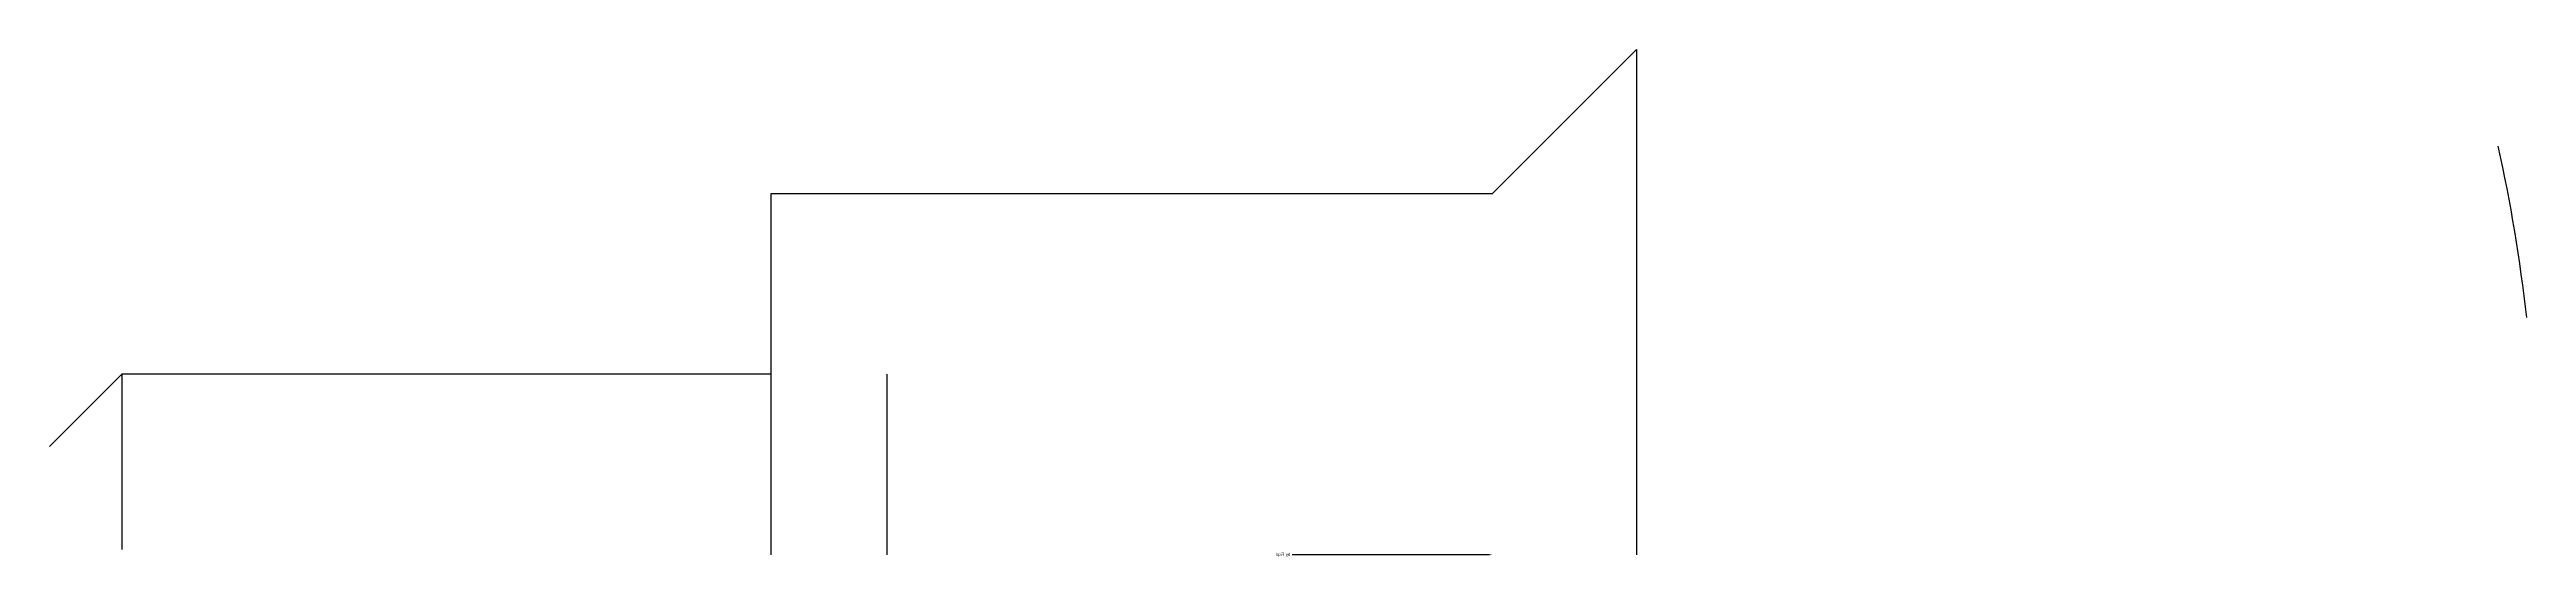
# Model space of a CAD drawing. Header units: inches. Extents: x -346 to -209, y 137 to 166.
import ezdxf
from ezdxf import colors
from ezdxf.entities.mleader import LeaderData, LeaderLine
from ezdxf.math import Vec2, Vec3

# ---------------------------------------------------------------- set-up
doc = ezdxf.new("R2010")
doc.units = ezdxf.units.IN
doc.header["$MEASUREMENT"] = 0
doc.styles.get("Standard").update_dxf_attribs({"font": 'arial.ttf'})

msp = doc.modelspace()

# ---------------------------------------------------------------- linework, layer by layer
at = {"extrusion": (0, 0, -1)}
for p, q in [((-257.96, 165.73, 38.79), (-265.96, 157.73, 38.79)), ((-257.96, 165.73, 38.79), (-257.96, 137.73, 38.79)), ((-265.96, 157.73, 38.79), (-305.96, 157.73, 38.79)), ((-305.96, 157.73, 38.79), (-305.96, 137.73, 38.79)), ((-341.96, 147.73, 38.79), (-345.96, 143.73, 38.79)), ((-305.96, 147.73, 38.79), (-341.96, 147.73, 38.79)), ((-341.96, 147.73, 38.79), (-341.96, 138.02, 38.79)), ((-299.53, 147.73, 38.79), (-299.53, 137.73, 38.79))]:
    msp.add_line(p, q, dxfattribs=at)
msp.add_arc((296.39, 141.11, -24.93), 88.32, 167.3994, 173.6488, dxfattribs=at)

# ---------------------------------------------------------------- leaders
ml = msp.add_multileader_mtext('Standard')
ml.set_content('by Fiqri', color=256)
ml.set_leader_properties()
ml.build(insert=Vec2(0, 0))
ml.multileader.update_dxf_attribs({"dogleg_length": 0.36, "arrow_head_size": 0.18})
ctx = ml.context
ctx.base_point, ctx.char_height, ctx.arrow_head_size, ctx.landing_gap_size, ctx.plane_origin, ctx.plane_x_axis = Vec3(-277.06, 137.73, 38.79), 0.18, 0.18, 0.09, Vec3(-265.96, 137.73, 38.79), Vec3(-1, 0)
notes = []
notes.append((ctx, [(0, (1, 1, 0), (-276.7, 137.73, 38.79), (-1, 0), 0.36, [(0, [(-265.96, 137.73, 38.79)], 0, [])])]))
ctx.mtext.insert, ctx.mtext.text_direction, ctx.mtext.rotation, ctx.mtext.flow_direction, ctx.mtext.extrusion = Vec3(-277.15, 137.84, 38.79), Vec3(-1, 0), -3.636299, 5, Vec3(0, 0, -1)
for ctx, leaders in notes:
    for number, flags, end, landing, length, lines in leaders:
        leader = LeaderData()
        leader.index, (leader.has_last_leader_line, leader.has_dogleg_vector, leader.attachment_direction) = number, flags
        leader.last_leader_point, leader.dogleg_vector, leader.dogleg_length = Vec3(end), Vec3(landing), length
        for number, points, colour, breaks in lines:
            line = LeaderLine()
            line.index, line.vertices, line.color, line.breaks = number, Vec3.list(points), colors.encode_raw_color(colour), breaks
            leader.lines.append(line)
        ctx.leaders.append(leader)

doc.saveas('drawing.dxf')
